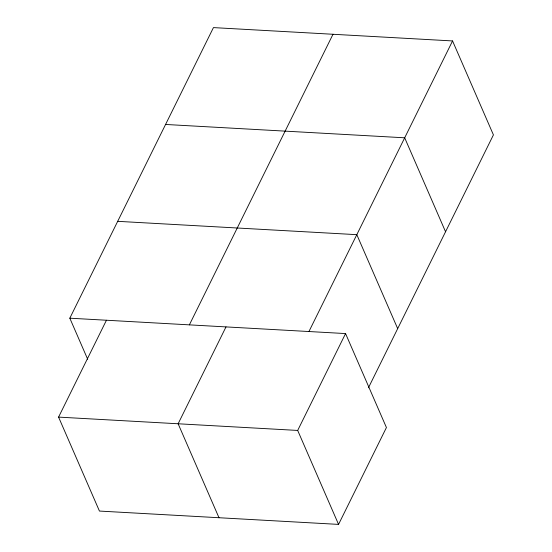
<?xml version="1.0" encoding="UTF-8"?>
<svg xmlns="http://www.w3.org/2000/svg" width="552" height="552" viewBox="0 0 552 552"><rect width="100%" height="100%" fill="white"/><g stroke="black" fill="none" stroke-linecap="round" stroke-linejoin="round"><path stroke-width="0.83" d="M87.678 359.255L69.821 318.193L213.445 27.6L452.557 40.938L493.426 134.895L368.425 387.821M69.821 318.193L345.559 333.574L386.428 427.538L338.555 524.4L99.443 511.062L58.574 417.105L106.446 320.236M189.377 324.866L333.001 34.265M226.003 326.908L178.13 423.77L218.999 517.735M308.941 331.531L452.557 40.938M338.555 524.4L297.687 430.436L345.559 333.574M165.572 124.462L404.685 137.8L445.554 231.764M117.693 221.331L356.813 234.669L397.681 328.626M58.574 417.105L297.687 430.436"/></g></svg>
